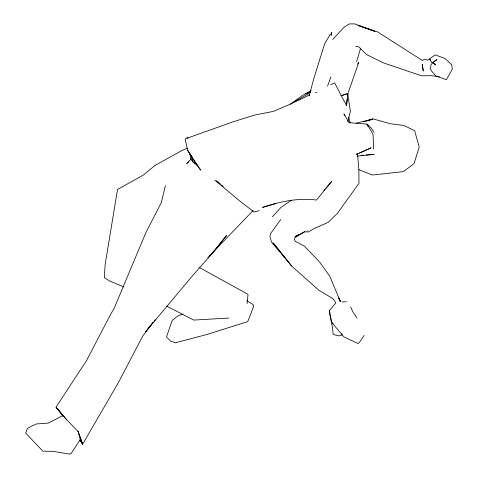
<?xml version="1.0" encoding="UTF-8"?>
<svg xmlns="http://www.w3.org/2000/svg" width="478" height="478" viewBox="0 0 478 478"><rect width="100%" height="100%" fill="white"/><g stroke="black" fill="none" stroke-linecap="round" stroke-linejoin="round"><path stroke-width="0.72" d="M330.621 84.827L334.642 82.891L346.514 105.596L347.088 99.06M247.048 303.596L248.052 294.352L199.218 267.429M346.514 105.596L348.038 93.539L341.053 95.714M331.075 35.898L331.714 32.337L331.099 34.446M347.853 121.896L350.38 111.201L347.709 93.963M165.406 185.554L161.319 202.63L145.676 233.049L114.248 308.155L110.209 315.133L86.41 360.741L56.046 407.154L66.669 419.762L78.057 431.425M309.158 95.923L309.541 94.483M309.923 93.043L314.13 77.502L324.664 43.809L330.412 34.04M356.63 61.602L360.645 48.164M431.479 63.789L430.051 68.3L431.897 71.401L435.817 75.871L446.356 79.742L452.319 69.161L451.656 64.679L445.06 58.525L435.201 54.868L427.673 60.216L424.506 59.266L422.337 60.467L377.769 31.996L357.998 25.394L374.925 31.393L354.831 23.9L349.31 23.93L344.268 27.043L332.736 39.435M348.325 92.409L358.775 62.289L357.616 64.034M327.55 86.148L330.907 77.066M79.695 439.999L82.658 444.199L118.383 382.615L142.976 335.664L153.432 322.136M364.045 335.365L360.257 341.358L358.106 343.557L344.011 336.96L331.66 322.381L329.24 310.855L335.867 302.873L333.811 299.903L332.144 298.147L318.76 290.146L291.377 265.804L273.105 242.854L291.688 265.971L271.588 242.203L269.855 236.712L270.847 233.21L280.771 219.444M80.692 438.822L71.222 453.485L69.609 454.1L52.831 451.34L42.889 451.16L25.681 433.086L27.377 428.521L31.423 426.221L36.436 423.944L48.356 423.09L63.305 415.328M154.346 320.953L155.26 319.776M152.966 322.309L145.659 331.666L193.297 274.856L213.188 252.348L226.686 235.325L211.593 254.188L207.924 257.756M357.162 153.522L356.427 154.442L371.167 147.798L359.45 153.026M356.343 123.748L357.024 122.912L372.721 119.213L366.453 121.071M323.988 190.375L324.938 189.27M325.888 188.165L331.577 181.526L316.508 200.031C298.093 197.617 279.923 201.674 262.518 207.392M272.358 216.803L281.01 207.38L291.401 200.198M253.023 210.601L208.994 256.483M80.919 441.582L78.069 431.431L82.658 444.199M189.802 153.492L190.841 159.305L186.725 163.56L188.816 161.684M305.95 232.266L307.611 230.946M432.166 63.012L436.862 59.654L432.166 63.012L429.501 59.176L430.672 59.983M304.725 231.525L294.801 237.883L294.233 238.659L295.219 241.324L304.384 246.074L319.663 262.093L329.88 276.421L340.294 301.439L338.633 298.111L340.539 301.301M307.868 232.248L314.034 228.639L328.159 222.354L337.396 213.379L358.978 183.319L358.876 169.517L357.544 153.767M298.798 234.465L294.98 236.676L305.382 231.543M311.214 90.497L302.192 95.66L290.373 104.156L273.177 111.434L255.395 114.905L245.387 117.935L233.097 121.812L185.129 138.919L187.615 150.283L192.246 158.17L200.652 170.156L187.615 150.283M309.822 94.811L290.373 104.156L310.712 92.338L305.346 93.784L306.798 93.598M187.292 148.311L182.064 150.498L155.135 165.364L143.304 175.079L117.528 189.449L105.088 264.89L104.395 277.646L109.522 280.915L123.88 286.937M182.871 314.076L177.995 315.815L172.182 320.451L166.517 336.906L170.712 341.328L174.321 342.23L175.044 342.893L207.171 334.415L247.741 321.628L253.77 306.111L253.035 304.546L246.756 300.722M363.704 121.717L372.81 118.825L390.508 123.778L403.796 125.439L414.629 130.625L419.2 147.116L414.026 163.631L403.45 171.626L372.26 175.02L358.864 169.654M340.987 95.749L348.038 93.539M262.822 207.333L275.292 203.7M259.076 210.661L254.087 211.987L240.374 201.501L214.807 180.128M357.096 156.139L374.149 154.376L366.226 154.938M315.48 92.481L316.932 92.296M361.123 155.32L363.346 155.141M228.705 318.061L193.68 320.075L166.541 306.057M342.045 301.899L346.299 301.803M355.722 46.617L358.554 46.683L366.465 54.504L382.878 62.684L421.536 75.811L431.646 75.673L439.479 76.85M186.94 137.503L188.201 138.232M331.66 322.381L333.07 323.51M190.841 159.305L192.646 161.612L197.85 165.812M216.349 180.744L220.4 184.012M221.553 184.944L223.286 186.348M191.302 155.942L192.646 161.612L195.484 163.984M196.625 164.934L197.761 165.884M66.34 419.367L56.057 407.142L62.839 415.92M61.901 414.808L62.749 416.021M357.102 318.055L353.158 312.385L350.607 307.025M374.059 132.364L371.615 128.552L366.979 124.089L349.006 122.679L343.933 113.86L344.698 115.885M81.296 441.648L82.652 444.205L78.051 431.449M81.296 441.654L82.646 444.217M367.779 126.168L366.979 124.089L373.049 134.336L373.647 149.166M329.951 312.869L329.24 310.855L332.497 327.693L333.172 334.457L339.004 335.909L341.931 334.994L341.901 333.704M191.696 156.037L192.646 161.612M348.695 117.259L350.105 122.912M435.589 64.769L432.668 62.726L435.589 64.769M423.275 70.905L422.199 64.428L423.275 70.905"/></g></svg>
